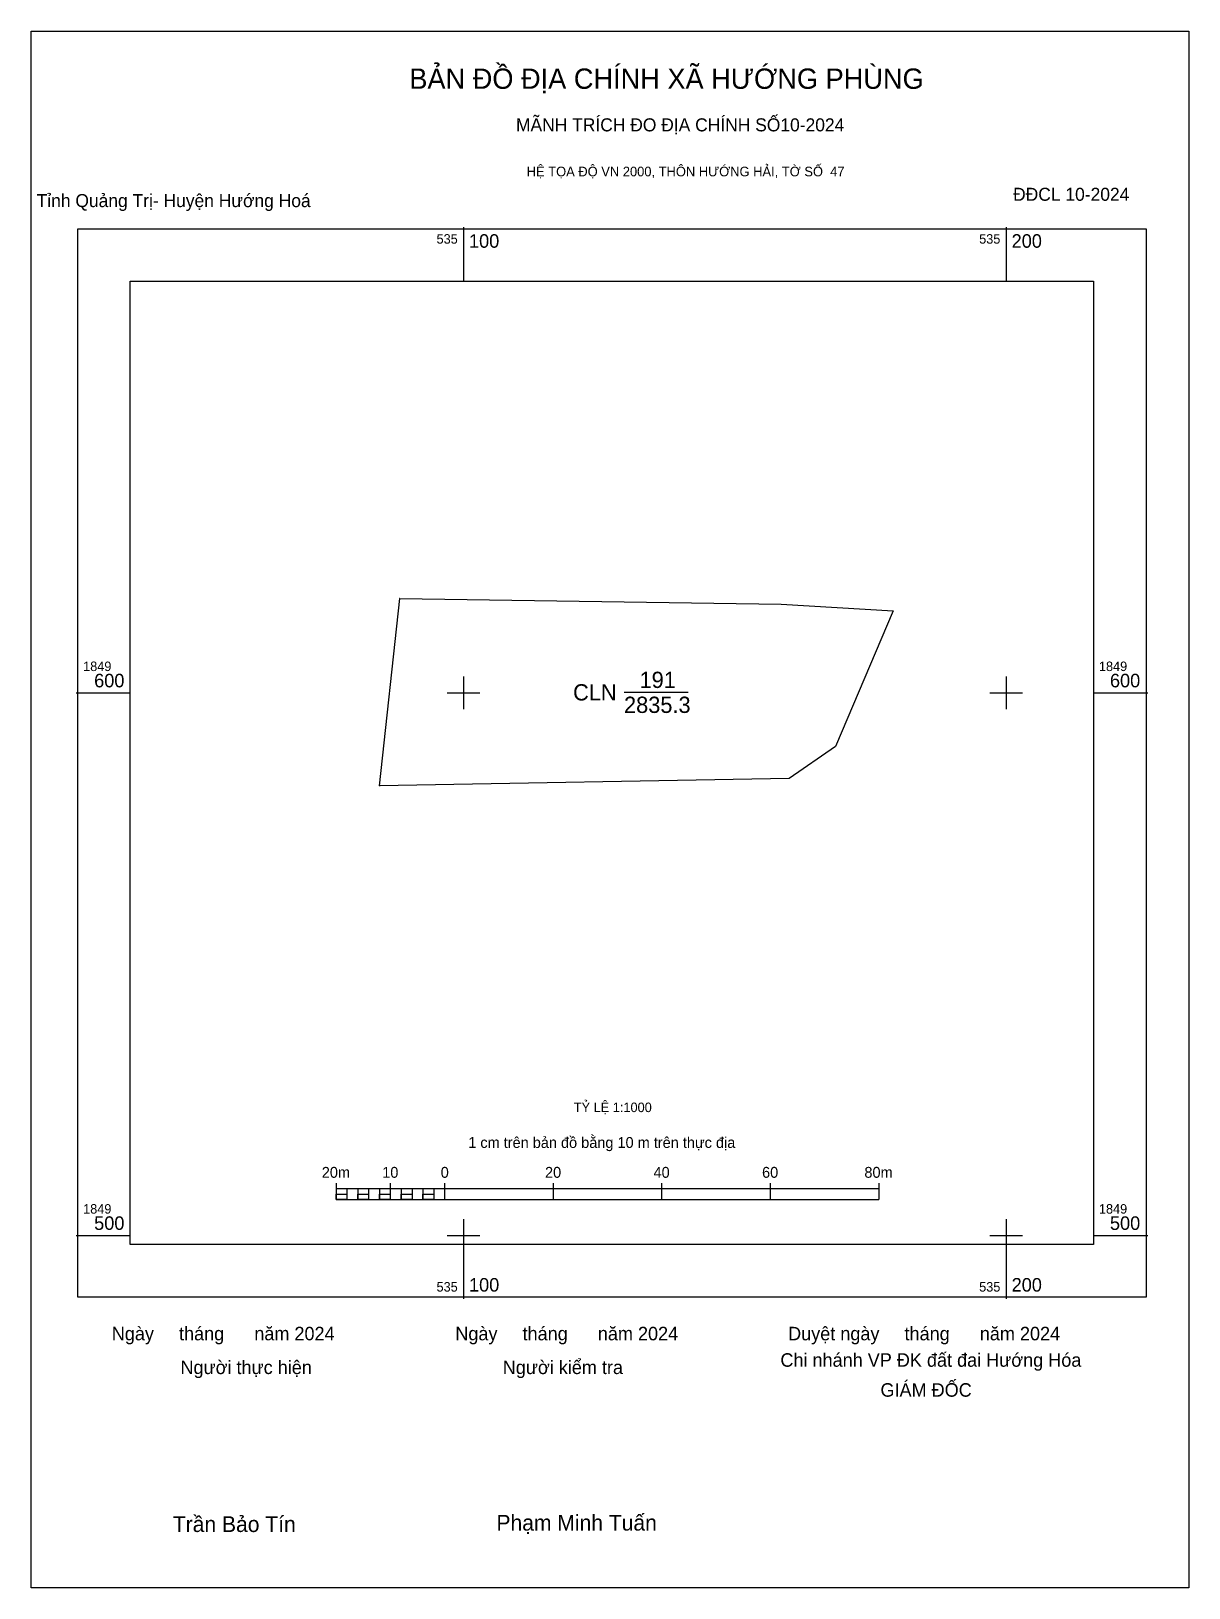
# Model space of a CAD drawing. Extents: x 535020 to 535234, y 1849435 to 1849722.
import ezdxf

# ---------------------------------------------------------------- set-up
doc = ezdxf.new("R2010")
doc.units = 0
for name, color, linetype in [('Level 10', 7, 'Continuous'), ('Level 13', 7, 'Continuous'), ('Level 15', 7, 'Continuous'), ('Level 27', 7, 'Continuous'), ('Level 6', 7, 'Continuous'), ('Level 62', 7, 'Continuous'), ('Level 63', 7, 'Continuous'), ('Level 9', 7, 'Continuous')]:
    doc.layers.add(name, color=color, linetype=linetype)

msp = doc.modelspace()

# ---------------------------------------------------------------- linework, layer by layer
at = {"layer": 'Level 10'}
msp.add_line((535129.57, 1849600.08), (535141.4, 1849600.08), dxfattribs=at)
msp.add_lwpolyline([(535179.15, 1849615.1), (535168.53, 1849590.12), (535160.03, 1849584.21), (535084.51, 1849582.82), (535088.23, 1849617.35), (535158.55, 1849616.34)], close=True, dxfattribs=at)
at = {"layer": 'Level 15'}
msp.add_lwpolyline([(535020.31, 1849721.94), (535233.66, 1849721.94), (535233.66, 1849435.03), (535020.31, 1849435.03)], close=True, dxfattribs=at)
at = {"layer": 'Level 27'}
for p, q in [((535088.23, 1849617.35), (535088.22, 1849617.35)), ((535179.15, 1849615.1), (535179.16, 1849615.11)), ((535168.53, 1849590.12), (535168.53, 1849590.11)), ((535160.03, 1849584.21), (535160.03, 1849584.2)), ((535084.51, 1849582.82), (535084.5, 1849582.81))]:
    msp.add_line(p, q, dxfattribs=at)
at = {"layer": 'Level 62'}
msp.add_lwpolyline([(535038.58, 1849675.83), (535216.09, 1849675.83), (535216.09, 1849498.32), (535038.58, 1849498.32)], close=True, dxfattribs=at)
at = {"layer": 'Level 63'}
for p, q in [((535100, 1849685.83), (535100, 1849675.83)), ((535200, 1849685.83), (535200, 1849675.83)), ((535100, 1849603), (535100, 1849597)), ((535200, 1849603), (535200, 1849597)), ((535028.58, 1849600), (535038.58, 1849600)), ((535097, 1849600), (535103, 1849600)), ((535197, 1849600), (535203, 1849600)), ((535216.09, 1849600), (535226.09, 1849600)), ((535076.5, 1849509.61), (535076.5, 1849506.61)), ((535076.5, 1849508.61), (535176.5, 1849508.61)), ((535078.5, 1849508.61), (535078.5, 1849506.61)), ((535080.5, 1849508.61), (535080.5, 1849506.61)), ((535082.5, 1849508.61), (535082.5, 1849506.61)), ((535084.5, 1849508.61), (535084.5, 1849506.61)), ((535086.5, 1849509.61), (535086.5, 1849506.61)), ((535086.5, 1849508.61), (535086.5, 1849506.61)), ((535088.5, 1849508.61), (535088.5, 1849506.61)), ((535090.5, 1849508.61), (535090.5, 1849506.61)), ((535092.5, 1849508.61), (535092.5, 1849506.61)), ((535094.5, 1849508.61), (535094.5, 1849506.61)), ((535096.5, 1849509.61), (535096.5, 1849506.61)), ((535096.5, 1849508.61), (535096.5, 1849506.61)), ((535116.5, 1849509.61), (535116.5, 1849506.61)), ((535136.5, 1849509.61), (535136.5, 1849506.61)), ((535156.5, 1849509.61), (535156.5, 1849506.61)), ((535176.5, 1849509.61), (535176.5, 1849506.61)), ((535076.5, 1849506.61), (535176.5, 1849506.61)), ((535100, 1849503), (535100, 1849497)), ((535200, 1849503), (535200, 1849497)), ((535028.58, 1849500), (535038.58, 1849500)), ((535097, 1849500), (535103, 1849500)), ((535197, 1849500), (535203, 1849500)), ((535216.09, 1849500), (535226.09, 1849500)), ((535100, 1849498.32), (535100, 1849488.32)), ((535200, 1849498.32), (535200, 1849488.32))]:
    msp.add_line(p, q, dxfattribs=at)
for points in [[(535028.89, 1849685.52), (535225.78, 1849685.52), (535225.78, 1849488.63), (535028.89, 1849488.63)], [(535076.5, 1849507.61), (535078.5, 1849507.61), (535078.5, 1849506.61), (535076.5, 1849506.61)], [(535076.5, 1849507.61), (535078.5, 1849507.61), (535078.5, 1849506.61), (535076.5, 1849506.61)], [(535080.5, 1849507.61), (535082.5, 1849507.61), (535082.5, 1849506.61), (535080.5, 1849506.61)], [(535084.5, 1849507.61), (535086.5, 1849507.61), (535086.5, 1849506.61), (535084.5, 1849506.61)], [(535088.5, 1849507.61), (535090.5, 1849507.61), (535090.5, 1849506.61), (535088.5, 1849506.61)], [(535092.5, 1849507.61), (535094.5, 1849507.61), (535094.5, 1849506.61), (535092.5, 1849506.61)]]:
    msp.add_lwpolyline(points, close=True, dxfattribs=at)

# ---------------------------------------------------------------- texts
at = {"layer": 'Level 13'}
for s, p in [('191', (535132.43, 1849600.88)), ('CLN', (535120.18, 1849598.58)), ('2835.3', (535129.57, 1849596.28))]:
    msp.add_text(s, height=3, dxfattribs=at).set_placement(p)
at = {"layer": 'Level 6'}
msp.add_text('TỶ LỆ 1:1000', height=1.7579, dxfattribs=at).set_placement((535120.31, 1849522.71))
at = {"layer": 'Level 63'}
for s, height, p in [('BẢN ĐỒ ĐỊA CHÍNH XÃ HƯỚNG PHÙNG', 3.7437, (535090, 1849711.31)), ('MÃNH TRÍCH ĐO ĐỊA CHÍNH SỐ10-2024', 2.4022, (535109.66, 1849703.47)), ('HỆ TỌA ĐỘ VN 2000, THÔN HƯỚNG HẢI, TỜ SỐ  47', 1.7782, (535111.64, 1849695.18)), ('535', 1.75, (535095.02, 1849682.77)), ('100', 2.5, (535101, 1849682.02)), ('535', 1.75, (535195.02, 1849682.77)), ('200', 2.5, (535201, 1849682.02)), ('1849', 1.75, (535029.89, 1849604)), ('600', 2.5, (535031.92, 1849601)), ('1849', 1.75, (535217.09, 1849604)), ('600', 2.5, (535219.12, 1849601)), ('1 cm trên bản đồ bằng 10 m trên thực địa', 2, (535100.86, 1849516.11)), ('20m', 2, (535073.87, 1849510.61)), ('10', 2, (535085.01, 1849510.61)), ('0', 2, (535095.79, 1849510.61)), ('20', 2, (535115.01, 1849510.61)), ('40', 2, (535135.01, 1849510.61)), ('60', 2, (535155.01, 1849510.61)), ('80m', 2, (535173.87, 1849510.61)), ('1849', 1.75, (535029.89, 1849504)), ('1849', 1.75, (535217.09, 1849504)), ('500', 2.5, (535031.92, 1849501)), ('500', 2.5, (535219.12, 1849501)), ('535', 1.75, (535095.02, 1849489.63)), ('100', 2.5, (535101, 1849489.63)), ('535', 1.75, (535195.02, 1849489.63)), ('200', 2.5, (535201, 1849489.63)), ('Ngày     tháng      năm 2024', 2.4883, (535035.17, 1849480.65)), ('Ngày     tháng      năm 2024', 2.4883, (535098.48, 1849480.65)), ('Duyệt ngày     tháng      năm 2024', 2.4883, (535159.81, 1849480.65)), ('Người thực hiện', 2.4883, (535047.83, 1849474.43)), ('Người kiểm tra', 2.4883, (535107.22, 1849474.43)), ('Chi nhánh VP ĐK đất đai Hướng Hóa', 2.4883, (535158.39, 1849475.78)), ('GIÁM ĐỐC', 2.488, (535176.83, 1849470.26)), ('Trần Bảo Tín', 2.9024, (535046.42, 1849445.32)), ('Phạm Minh Tuấn', 2.9024, (535106.06, 1849445.58))]:
    msp.add_text(s, height=height, dxfattribs=at).set_placement(p)
at = {"layer": 'Level 9'}
for s, p in [('Tỉnh Quảng Trị- Huyện Hướng Hoá', (535021.32, 1849689.51)), ('ĐĐCL 10-2024', (535201.27, 1849690.67))]:
    msp.add_text(s, height=2.4022, dxfattribs=at).set_placement(p)

doc.saveas('drawing.dxf')
